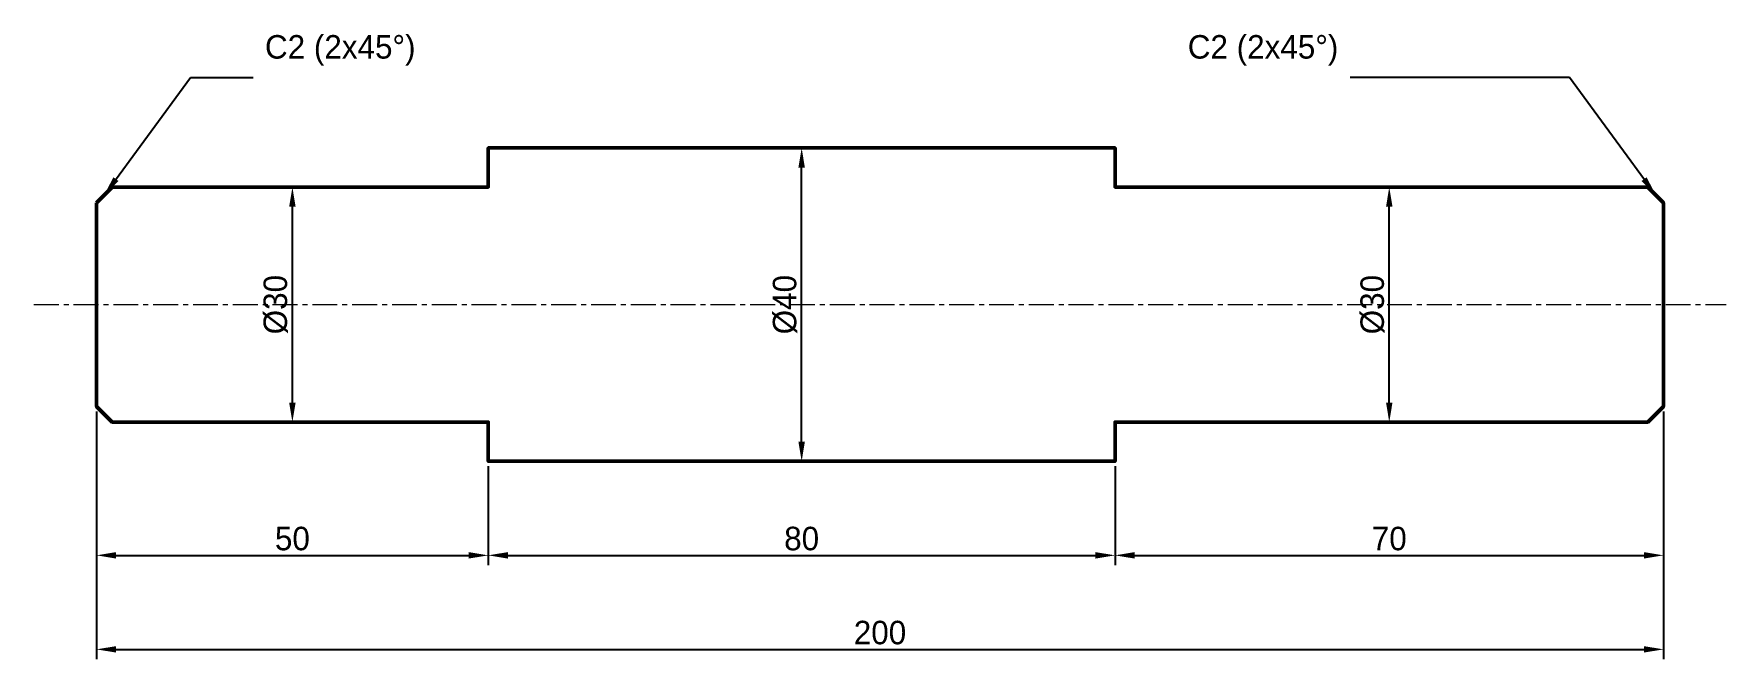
# Model space of a CAD drawing. Header units: millimetres. Extents: x -8 to 208, y -45 to 35.
import ezdxf

# ---------------------------------------------------------------- set-up
doc = ezdxf.new("R2010")
doc.units = ezdxf.units.MM
doc.linetypes.add('CENTER', pattern=[5.08, 3.175, -0.635, 0.635, -0.635])
for name, color, linetype, lineweight in [('CENTER', 1, 'CENTER', 18), ('DIM', 3, 'Continuous', 18), ('OUTLINE', 7, 'Continuous', 50)]:
    doc.layers.add(name, color=color, linetype=linetype, lineweight=lineweight)
doc.dimstyles.new('AGENTCAD', dxfattribs={"dimtxt": 3.5, "dimasz": 2.5, "dimexe": 1.25, "dimexo": 0.625, "dimtad": 1, "dimdsep": 46, "dimtxsty": 'Standard', "dimcen": 2.5, "dimazin": 3, "dimtfac": 1, "dimtmove": 0, "dimatfit": 3})

msp = doc.modelspace()

# ---------------------------------------------------------------- linework, layer by layer
at = {"layer": 'CENTER', "linetype": 'CENTER'}
msp.add_line((-8, 0), (208, 0), dxfattribs=at)
at = {"layer": 'OUTLINE'}
msp.add_lwpolyline([(0, 13), (2, 15), (25, 15), (50, 15), (50, 20), (90, 20), (130, 20), (130, 15), (165, 15), (198, 15), (200, 13), (200, -13), (198, -15), (165, -15), (130, -15), (130, -20), (90, -20), (50, -20), (50, -15), (25, -15), (2, -15), (0, -13)], close=True, dxfattribs=at)

# ---------------------------------------------------------------- texts
at = {"layer": 'DIM', "char_height": 3}
for insert, attachment_point in [((21.5, 30.5), 7), ((158.5, 30.5), 9)]:
    msp.add_mtext('C2 (2x45%%d)', dxfattribs=dict(at, insert=insert, attachment_point=attachment_point))

# ---------------------------------------------------------------- dimensions: what is measured, and where the dimension line sits
at = {"layer": 'DIM'}
for base, p1, p2 in [((90, -20), (90, -20), (90, 20)), ((25, -15), (25, -15), (25, 15)), ((165, -15), (165, -15), (165, 15))]:
    msp.add_linear_dim(base=base, p1=p1, p2=p2, angle=90, text='%%c<>', dimstyle='AGENTCAD', override={"dimtxt": 3}, dxfattribs=at).render()
for base, p1, p2 in [((0, -32), (0, -13), (50, -20)), ((0, -44), (0, -13), (200, -13)), ((130, -32), (130, -20), (200, -13)), ((50, -32), (50, -20), (130, -20))]:
    msp.add_linear_dim(base=base, p1=p1, p2=p2, dimstyle='AGENTCAD', override={"dimtxt": 3}, dxfattribs=at).render()

# ---------------------------------------------------------------- leaders
for points in [[(1, 14), (12, 29), (20, 29)], [(199, 14), (188, 29), (160, 29)]]:
    msp.add_leader(points, dimstyle='AGENTCAD', dxfattribs=at)

doc.saveas('drawing.dxf')
